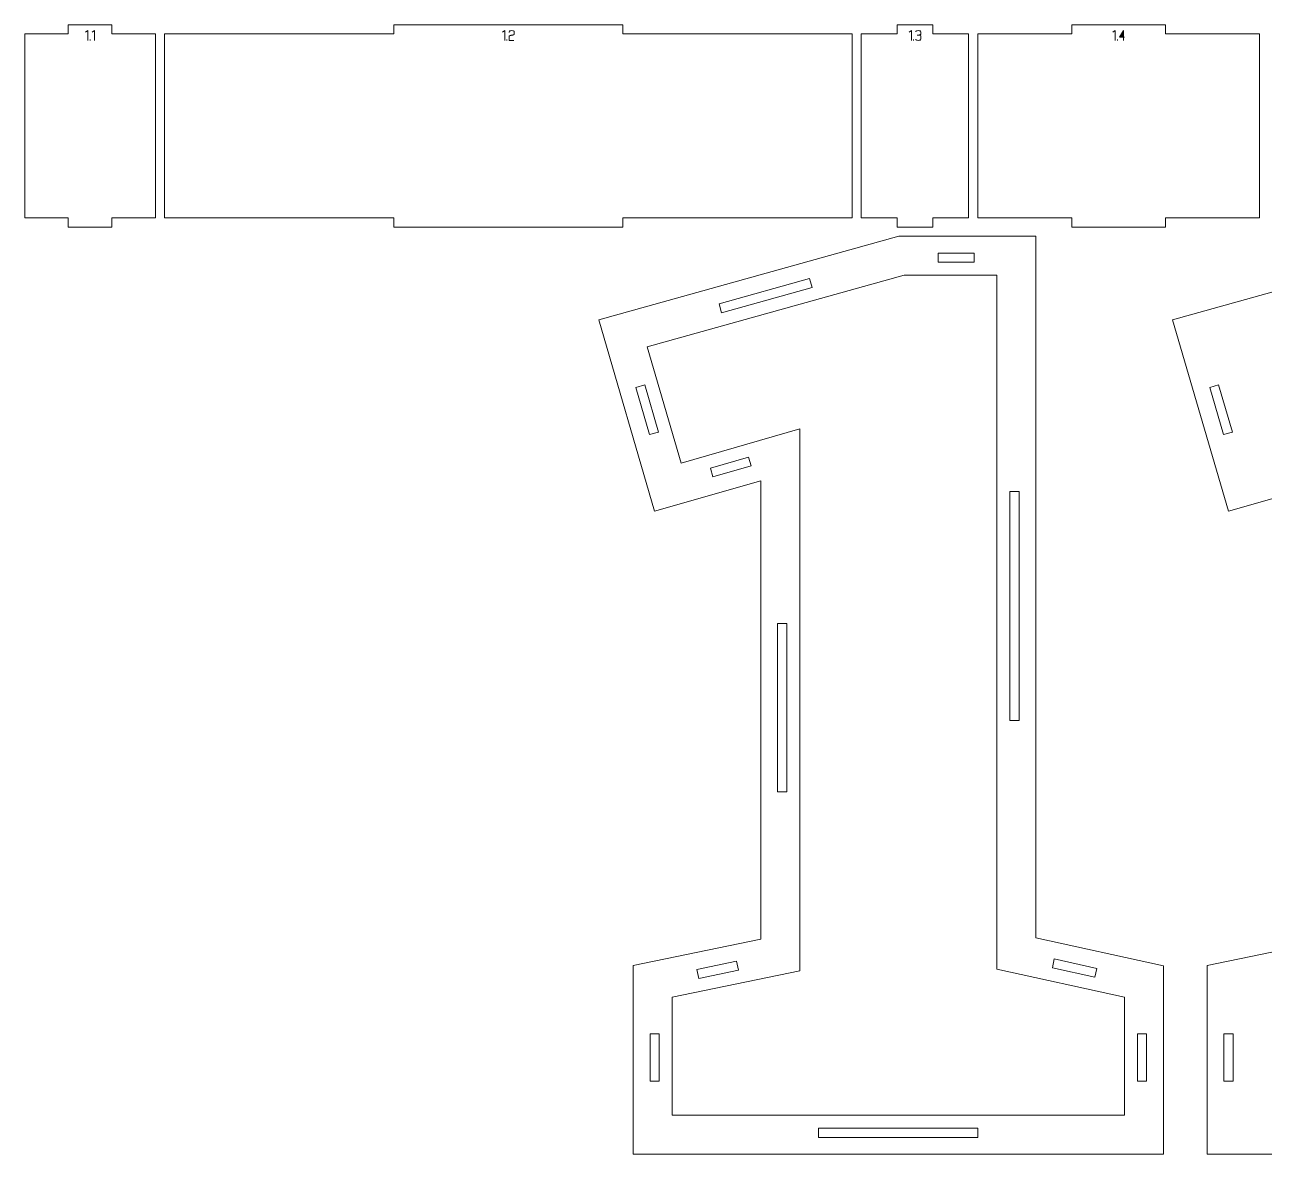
# Model space of a CAD drawing. Header units: centimetres. Extents: x -158 to 228, y -202 to 254.
# Drawn here: x -157.68 to -117.24, y 0.19 to 37.05 of the extents above; entities that cross this region are included whole.
import ezdxf

# ---------------------------------------------------------------- set-up
doc = ezdxf.new("R2010")
doc.units = ezdxf.units.CM
doc.header["$MEASUREMENT"] = 0
doc.layers.add('Capa 1', color=7, linetype='Continuous')

msp = doc.modelspace()

# ---------------------------------------------------------------- hatches: boundary and pattern name
at = {"layer": 'Capa 1', "true_color": 0x3e4095}
h = msp.add_hatch(color=175, dxfattribs=at)
edge = h.paths.add_edge_path()
edge.add_spline(control_points=[(-155.6251, 36.8566), (-155.6251, 36.8566), (-155.70123, 36.80386), (-155.70123, 36.80386), (-155.70123, 36.80386), (-155.6251, 36.8566), (-155.6251, 36.8566), (-155.6251, 36.8566), (-155.6251, 36.5397), (-155.6251, 36.5397), (-155.6251, 36.5397), (-155.6251, 36.8566), (-155.6251, 36.8566)], knot_values=[0, 0, 0, 0, 0.25, 0.25, 0.25, 0.5, 0.5, 0.5, 0.75, 0.75, 0.75, 1, 1, 1, 1], degree=3, periodic=1)
h = msp.add_hatch(color=175, dxfattribs=at)
edge = h.paths.add_edge_path()
edge.add_spline(control_points=[(-155.40496, 36.8566), (-155.40496, 36.8566), (-155.48109, 36.80386), (-155.48109, 36.80386), (-155.48109, 36.80386), (-155.40496, 36.8566), (-155.40496, 36.8566), (-155.40496, 36.8566), (-155.40496, 36.5397), (-155.40496, 36.5397), (-155.40496, 36.5397), (-155.40496, 36.8566), (-155.40496, 36.8566)], knot_values=[0, 0, 0, 0, 0.25, 0.25, 0.25, 0.5, 0.5, 0.5, 0.75, 0.75, 0.75, 1, 1, 1, 1], degree=3, periodic=1)
h = msp.add_hatch(color=175, dxfattribs=at)
edge = h.paths.add_edge_path()
edge.add_spline(control_points=[(-142.02353, 36.8566), (-142.02353, 36.8566), (-142.09966, 36.80386), (-142.09966, 36.80386), (-142.09966, 36.80386), (-142.02353, 36.8566), (-142.02353, 36.8566), (-142.02353, 36.8566), (-142.02353, 36.5397), (-142.02353, 36.5397), (-142.02353, 36.5397), (-142.02353, 36.8566), (-142.02353, 36.8566)], knot_values=[0, 0, 0, 0, 0.25, 0.25, 0.25, 0.5, 0.5, 0.5, 0.75, 0.75, 0.75, 1, 1, 1, 1], degree=3, periodic=1)
h = msp.add_hatch(color=175, dxfattribs=at)
edge = h.paths.add_edge_path()
edge.add_spline(control_points=[(-141.87998, 36.5397), (-141.87998, 36.5397), (-141.87998, 36.67224), (-141.87998, 36.67224), (-141.87906, 36.68416), (-141.86821, 36.69333), (-141.84742, 36.69975), (-141.83886, 36.70037), (-141.83068, 36.70136), (-141.82288, 36.70274), (-141.81509, 36.70411), (-141.80721, 36.70556), (-141.79926, 36.70709), (-141.78459, 36.70954), (-141.77335, 36.71153), (-141.76556, 36.71305), (-141.75776, 36.71458), (-141.75019, 36.71657), (-141.74285, 36.71902), (-141.7239, 36.72605), (-141.71442, 36.73507), (-141.71442, 36.74607), (-141.71442, 36.74607), (-141.71442, 36.82083), (-141.71442, 36.82083), (-141.71442, 36.83061), (-141.72229, 36.83894), (-141.73804, 36.84582), (-141.75378, 36.8527), (-141.77343, 36.85614), (-141.79697, 36.85614), (-141.82051, 36.85614), (-141.84016, 36.8527), (-141.8559, 36.84582), (-141.87165, 36.83894), (-141.87952, 36.83061), (-141.87952, 36.82083), (-141.87952, 36.82083), (-141.87952, 36.79836), (-141.87952, 36.79836), (-141.87952, 36.79836), (-141.87952, 36.82083), (-141.87952, 36.82083), (-141.87952, 36.83061), (-141.87165, 36.83894), (-141.8559, 36.84582), (-141.84016, 36.8527), (-141.82051, 36.85614), (-141.79697, 36.85614), (-141.77343, 36.85614), (-141.75378, 36.8527), (-141.73804, 36.84582), (-141.72229, 36.83894), (-141.71442, 36.83061), (-141.71442, 36.82083), (-141.71442, 36.82083), (-141.71442, 36.74607), (-141.71442, 36.74607), (-141.71442, 36.73507), (-141.7239, 36.72605), (-141.74285, 36.71902), (-141.75019, 36.71657), (-141.75776, 36.71458), (-141.76556, 36.71305), (-141.77335, 36.71153), (-141.78459, 36.70954), (-141.79926, 36.70709), (-141.80721, 36.70556), (-141.81509, 36.70411), (-141.82288, 36.70274), (-141.83068, 36.70136), (-141.83886, 36.70037), (-141.84742, 36.69975), (-141.86821, 36.69333), (-141.87906, 36.68416), (-141.87998, 36.67224), (-141.87998, 36.67224), (-141.87998, 36.5397), (-141.87998, 36.5397), (-141.87998, 36.5397), (-141.72313, 36.5397), (-141.72313, 36.5397), (-141.72313, 36.5397), (-141.87998, 36.5397), (-141.87998, 36.5397)], knot_values=[0, 0, 0, 0, 0.03571429, 0.03571429, 0.03571429, 0.07142857, 0.07142857, 0.07142857, 0.10714286, 0.10714286, 0.10714286, 0.14285714, 0.14285714, 0.14285714, 0.17857143, 0.17857143, 0.17857143, 0.21428571, 0.21428571, 0.21428571, 0.25, 0.25, 0.25, 0.28571429, 0.28571429, 0.28571429, 0.32142857, 0.32142857, 0.32142857, 0.35714286, 0.35714286, 0.35714286, 0.39285714, 0.39285714, 0.39285714, 0.42857143, 0.42857143, 0.42857143, 0.46428571, 0.46428571, 0.46428571, 0.5, 0.5, 0.5, 0.53571429, 0.53571429, 0.53571429, 0.57142857, 0.57142857, 0.57142857, 0.60714286, 0.60714286, 0.60714286, 0.64285714, 0.64285714, 0.64285714, 0.67857143, 0.67857143, 0.67857143, 0.71428571, 0.71428571, 0.71428571, 0.75, 0.75, 0.75, 0.78571429, 0.78571429, 0.78571429, 0.82142857, 0.82142857, 0.82142857, 0.85714286, 0.85714286, 0.85714286, 0.89285714, 0.89285714, 0.89285714, 0.92857143, 0.92857143, 0.92857143, 0.96428571, 0.96428571, 0.96428571, 1, 1, 1, 1], degree=3, periodic=1)
h = msp.add_hatch(color=175, dxfattribs=at)
edge = h.paths.add_edge_path()
edge.add_spline(control_points=[(-128.75803, 36.8566), (-128.75803, 36.8566), (-128.83416, 36.80386), (-128.83416, 36.80386), (-128.83416, 36.80386), (-128.75803, 36.8566), (-128.75803, 36.8566), (-128.75803, 36.8566), (-128.75803, 36.5397), (-128.75803, 36.5397), (-128.75803, 36.5397), (-128.75803, 36.8566), (-128.75803, 36.8566)], knot_values=[0, 0, 0, 0, 0.25, 0.25, 0.25, 0.5, 0.5, 0.5, 0.75, 0.75, 0.75, 1, 1, 1, 1], degree=3, periodic=1)
h = msp.add_hatch(color=175, dxfattribs=at)
edge = h.paths.add_edge_path()
edge.add_spline(control_points=[(-128.53147, 36.5397), (-128.55501, 36.5397), (-128.57466, 36.54314), (-128.5904, 36.55002), (-128.60615, 36.5569), (-128.61402, 36.56523), (-128.61402, 36.57501), (-128.61402, 36.56523), (-128.60615, 36.5569), (-128.5904, 36.55002), (-128.57466, 36.54314), (-128.55501, 36.5397), (-128.53147, 36.5397), (-128.50793, 36.5397), (-128.48828, 36.54314), (-128.47254, 36.55002), (-128.45679, 36.5569), (-128.44892, 36.56523), (-128.44892, 36.57501), (-128.44892, 36.57501), (-128.44892, 36.6782), (-128.44892, 36.6782), (-128.44892, 36.68646), (-128.45458, 36.69364), (-128.46589, 36.69975), (-128.4772, 36.70587), (-128.51037, 36.71), (-128.56541, 36.71214), (-128.51068, 36.7155), (-128.47781, 36.71948), (-128.46681, 36.72406), (-128.4558, 36.72865), (-128.44984, 36.73614), (-128.44892, 36.74653), (-128.44892, 36.74653), (-128.44892, 36.82083), (-128.44892, 36.82083), (-128.44892, 36.83061), (-128.45679, 36.83894), (-128.47254, 36.84582), (-128.48828, 36.8527), (-128.50793, 36.85614), (-128.53147, 36.85614), (-128.55501, 36.85614), (-128.57466, 36.8527), (-128.5904, 36.84582), (-128.60615, 36.83894), (-128.61402, 36.83061), (-128.61402, 36.82083), (-128.61402, 36.83061), (-128.60615, 36.83894), (-128.5904, 36.84582), (-128.57466, 36.8527), (-128.55501, 36.85614), (-128.53147, 36.85614), (-128.50793, 36.85614), (-128.48828, 36.8527), (-128.47254, 36.84582), (-128.45679, 36.83894), (-128.44892, 36.83061), (-128.44892, 36.82083), (-128.44892, 36.82083), (-128.44892, 36.74653), (-128.44892, 36.74653), (-128.44984, 36.73614), (-128.4558, 36.72865), (-128.46681, 36.72406), (-128.47781, 36.71948), (-128.51068, 36.7155), (-128.56541, 36.71214), (-128.51037, 36.71), (-128.4772, 36.70587), (-128.46589, 36.69975), (-128.45458, 36.69364), (-128.44892, 36.68646), (-128.44892, 36.6782), (-128.44892, 36.6782), (-128.44892, 36.57501), (-128.44892, 36.57501), (-128.44892, 36.56523), (-128.45679, 36.5569), (-128.47254, 36.55002), (-128.48828, 36.54314), (-128.50793, 36.5397), (-128.53147, 36.5397)], knot_values=[0, 0, 0, 0, 0.03571429, 0.03571429, 0.03571429, 0.07142857, 0.07142857, 0.07142857, 0.10714286, 0.10714286, 0.10714286, 0.14285714, 0.14285714, 0.14285714, 0.17857143, 0.17857143, 0.17857143, 0.21428571, 0.21428571, 0.21428571, 0.25, 0.25, 0.25, 0.28571429, 0.28571429, 0.28571429, 0.32142857, 0.32142857, 0.32142857, 0.35714286, 0.35714286, 0.35714286, 0.39285714, 0.39285714, 0.39285714, 0.42857143, 0.42857143, 0.42857143, 0.46428571, 0.46428571, 0.46428571, 0.5, 0.5, 0.5, 0.53571429, 0.53571429, 0.53571429, 0.57142857, 0.57142857, 0.57142857, 0.60714286, 0.60714286, 0.60714286, 0.64285714, 0.64285714, 0.64285714, 0.67857143, 0.67857143, 0.67857143, 0.71428571, 0.71428571, 0.71428571, 0.75, 0.75, 0.75, 0.78571429, 0.78571429, 0.78571429, 0.82142857, 0.82142857, 0.82142857, 0.85714286, 0.85714286, 0.85714286, 0.89285714, 0.89285714, 0.89285714, 0.92857143, 0.92857143, 0.92857143, 0.96428571, 0.96428571, 0.96428571, 1, 1, 1, 1], degree=3, periodic=1)
h = msp.add_hatch(color=175, dxfattribs=at)
edge = h.paths.add_edge_path()
edge.add_spline(control_points=[(-122.10674, 36.8566), (-122.10674, 36.8566), (-122.18287, 36.80386), (-122.18287, 36.80386), (-122.18287, 36.80386), (-122.10674, 36.8566), (-122.10674, 36.8566), (-122.10674, 36.8566), (-122.10674, 36.5397), (-122.10674, 36.5397), (-122.10674, 36.5397), (-122.10674, 36.8566), (-122.10674, 36.8566)], knot_values=[0, 0, 0, 0, 0.25, 0.25, 0.25, 0.5, 0.5, 0.5, 0.75, 0.75, 0.75, 1, 1, 1, 1], degree=3, periodic=1)
h = msp.add_hatch(color=175, dxfattribs=at)
edge = h.paths.add_edge_path()
edge.add_spline(control_points=[(-121.83294, 36.64426), (-121.83294, 36.64426), (-121.83294, 36.8566), (-121.83294, 36.8566), (-121.83294, 36.8566), (-121.96273, 36.64426), (-121.96273, 36.64426), (-121.96273, 36.64426), (-121.83294, 36.64426), (-121.83294, 36.64426)], knot_values=[0, 0, 0, 0, 0.33333333, 0.33333333, 0.33333333, 0.66666667, 0.66666667, 0.66666667, 1, 1, 1, 1], degree=3, periodic=1)
h = msp.add_hatch(color=175, dxfattribs=at)
edge = h.paths.add_edge_path()
edge.add_spline(control_points=[(-121.83294, 36.64426), (-121.83294, 36.64426), (-121.83294, 36.5397), (-121.83294, 36.5397), (-121.83294, 36.5397), (-121.83294, 36.64426), (-121.83294, 36.64426), (-121.83294, 36.64426), (-121.96273, 36.64426), (-121.96273, 36.64426), (-121.96273, 36.64426), (-121.83294, 36.8566), (-121.83294, 36.8566), (-121.83294, 36.8566), (-121.83294, 36.64426), (-121.83294, 36.64426), (-121.83294, 36.64426), (-121.80313, 36.64426), (-121.80313, 36.64426), (-121.80313, 36.64426), (-121.83294, 36.64426), (-121.83294, 36.64426)], knot_values=[0, 0, 0, 0, 0.14285714, 0.14285714, 0.14285714, 0.28571429, 0.28571429, 0.28571429, 0.42857143, 0.42857143, 0.42857143, 0.57142857, 0.57142857, 0.57142857, 0.71428571, 0.71428571, 0.71428571, 0.85714286, 0.85714286, 0.85714286, 1, 1, 1, 1], degree=3, periodic=1)
h = msp.add_hatch(color=175, dxfattribs=at)
edge = h.paths.add_edge_path()
edge.add_spline(control_points=[(-155.55447, 36.5397), (-155.55447, 36.5397), (-155.55447, 36.56217), (-155.55447, 36.56217), (-155.55447, 36.56217), (-155.55447, 36.5397), (-155.55447, 36.5397)], knot_values=[0, 0, 0, 0, 0.5, 0.5, 0.5, 1, 1, 1, 1], degree=3, periodic=1)
h = msp.add_hatch(color=175, dxfattribs=at)
edge = h.paths.add_edge_path()
edge.add_spline(control_points=[(-141.9529, 36.5397), (-141.9529, 36.5397), (-141.9529, 36.56217), (-141.9529, 36.56217), (-141.9529, 36.56217), (-141.9529, 36.5397), (-141.9529, 36.5397)], knot_values=[0, 0, 0, 0, 0.5, 0.5, 0.5, 1, 1, 1, 1], degree=3, periodic=1)
h = msp.add_hatch(color=175, dxfattribs=at)
edge = h.paths.add_edge_path()
edge.add_spline(control_points=[(-128.6874, 36.5397), (-128.6874, 36.5397), (-128.6874, 36.56217), (-128.6874, 36.56217), (-128.6874, 36.56217), (-128.6874, 36.5397), (-128.6874, 36.5397)], knot_values=[0, 0, 0, 0, 0.5, 0.5, 0.5, 1, 1, 1, 1], degree=3, periodic=1)
h = msp.add_hatch(color=175, dxfattribs=at)
edge = h.paths.add_edge_path()
edge.add_spline(control_points=[(-122.03611, 36.5397), (-122.03611, 36.5397), (-122.03611, 36.56217), (-122.03611, 36.56217), (-122.03611, 36.56217), (-122.03611, 36.5397), (-122.03611, 36.5397)], knot_values=[0, 0, 0, 0, 0.5, 0.5, 0.5, 1, 1, 1, 1], degree=3, periodic=1)

# ---------------------------------------------------------------- linework, layer by layer
at = {"layer": 'Capa 1', "color": 240, "lineweight": 20}
for points in [[(-157.68401, 36.7477), (-157.68401, 36.7477), (-157.68401, 30.7477), (-157.68401, 30.7477), (-157.68401, 30.7477), (-156.2634, 30.7477), (-156.2634, 30.7477), (-156.2634, 30.7477), (-156.2634, 30.4477), (-156.2634, 30.4477), (-156.2634, 30.4477), (-154.84279, 30.4477), (-154.84279, 30.4477), (-154.84279, 30.4477), (-154.84279, 30.7477), (-154.84279, 30.7477), (-154.84279, 30.7477), (-153.42218, 30.7477), (-153.42218, 30.7477), (-153.42218, 30.7477), (-153.42218, 36.7477), (-153.42218, 36.7477), (-153.42218, 36.7477), (-154.84279, 36.7477), (-154.84279, 36.7477), (-154.84279, 36.7477), (-154.84279, 37.0477), (-154.84279, 37.0477), (-154.84279, 37.0477), (-156.2634, 37.0477), (-156.2634, 37.0477), (-156.2634, 37.0477), (-156.2634, 36.7477), (-156.2634, 36.7477), (-156.2634, 36.7477), (-157.68401, 36.7477), (-157.68401, 36.7477)], [(-153.12218, 36.7477), (-153.12218, 36.7477), (-153.12218, 30.7477), (-153.12218, 30.7477), (-153.12218, 30.7477), (-145.64542, 30.7477), (-145.64542, 30.7477), (-145.64542, 30.7477), (-145.64542, 30.4477), (-145.64542, 30.4477), (-145.64542, 30.4477), (-138.16865, 30.4477), (-138.16865, 30.4477), (-138.16865, 30.4477), (-138.16865, 30.7477), (-138.16865, 30.7477), (-138.16865, 30.7477), (-130.69189, 30.7477), (-130.69189, 30.7477), (-130.69189, 30.7477), (-130.69189, 36.7477), (-130.69189, 36.7477), (-130.69189, 36.7477), (-138.16865, 36.7477), (-138.16865, 36.7477), (-138.16865, 36.7477), (-138.16865, 37.0477), (-138.16865, 37.0477), (-138.16865, 37.0477), (-145.64542, 37.0477), (-145.64542, 37.0477), (-145.64542, 37.0477), (-145.64542, 36.7477), (-145.64542, 36.7477), (-145.64542, 36.7477), (-153.12218, 36.7477), (-153.12218, 36.7477)], [(-130.39189, 36.7477), (-130.39189, 36.7477), (-130.39189, 30.7477), (-130.39189, 30.7477), (-130.39189, 30.7477), (-129.22499, 30.7477), (-129.22499, 30.7477), (-129.22499, 30.7477), (-129.22499, 30.4477), (-129.22499, 30.4477), (-129.22499, 30.4477), (-128.05809, 30.4477), (-128.05809, 30.4477), (-128.05809, 30.4477), (-128.05809, 30.7477), (-128.05809, 30.7477), (-128.05809, 30.7477), (-126.89119, 30.7477), (-126.89119, 30.7477), (-126.89119, 30.7477), (-126.89119, 36.7477), (-126.89119, 36.7477), (-126.89119, 36.7477), (-128.05809, 36.7477), (-128.05809, 36.7477), (-128.05809, 36.7477), (-128.05809, 37.0477), (-128.05809, 37.0477), (-128.05809, 37.0477), (-129.22499, 37.0477), (-129.22499, 37.0477), (-129.22499, 37.0477), (-129.22499, 36.7477), (-129.22499, 36.7477), (-129.22499, 36.7477), (-130.39189, 36.7477), (-130.39189, 36.7477)], [(-126.59119, 36.7477), (-126.59119, 36.7477), (-126.59119, 30.7477), (-126.59119, 30.7477), (-126.59119, 30.7477), (-123.52573, 30.7477), (-123.52573, 30.7477), (-123.52573, 30.7477), (-123.52573, 30.4477), (-123.52573, 30.4477), (-123.52573, 30.4477), (-120.46026, 30.4477), (-120.46026, 30.4477), (-120.46026, 30.4477), (-120.46026, 30.7477), (-120.46026, 30.7477), (-120.46026, 30.7477), (-117.3948, 30.7477), (-117.3948, 30.7477), (-117.3948, 30.7477), (-117.3948, 36.7477), (-117.3948, 36.7477), (-117.3948, 36.7477), (-120.46026, 36.7477), (-120.46026, 36.7477), (-120.46026, 36.7477), (-120.46026, 37.0477), (-120.46026, 37.0477), (-120.46026, 37.0477), (-123.52573, 37.0477), (-123.52573, 37.0477), (-123.52573, 37.0477), (-123.52573, 36.7477), (-123.52573, 36.7477), (-123.52573, 36.7477), (-126.59119, 36.7477), (-126.59119, 36.7477)]]:
    msp.add_open_spline(points, degree=3, knots=[0, 0, 0, 0, 0.08333333, 0.08333333, 0.08333333, 0.16666667, 0.16666667, 0.16666667, 0.25, 0.25, 0.25, 0.33333333, 0.33333333, 0.33333333, 0.41666667, 0.41666667, 0.41666667, 0.5, 0.5, 0.5, 0.58333333, 0.58333333, 0.58333333, 0.66666667, 0.66666667, 0.66666667, 0.75, 0.75, 0.75, 0.83333333, 0.83333333, 0.83333333, 0.91666667, 0.91666667, 0.91666667, 1, 1, 1, 1], dxfattribs=at)
at = {"layer": 'Capa 1', "color": 114, "lineweight": 9}
for points, knots in [([(-155.6251, 36.8566), (-155.6251, 36.8566), (-155.70123, 36.80386), (-155.70123, 36.80386), (-155.70123, 36.80386), (-155.6251, 36.8566), (-155.6251, 36.8566), (-155.6251, 36.8566), (-155.6251, 36.5397), (-155.6251, 36.5397), (-155.6251, 36.5397), (-155.6251, 36.8566), (-155.6251, 36.8566)], [0, 0, 0, 0, 0.25, 0.25, 0.25, 0.5, 0.5, 0.5, 0.75, 0.75, 0.75, 1, 1, 1, 1]), ([(-155.40496, 36.8566), (-155.40496, 36.8566), (-155.48109, 36.80386), (-155.48109, 36.80386), (-155.48109, 36.80386), (-155.40496, 36.8566), (-155.40496, 36.8566), (-155.40496, 36.8566), (-155.40496, 36.5397), (-155.40496, 36.5397), (-155.40496, 36.5397), (-155.40496, 36.8566), (-155.40496, 36.8566)], [0, 0, 0, 0, 0.25, 0.25, 0.25, 0.5, 0.5, 0.5, 0.75, 0.75, 0.75, 1, 1, 1, 1]), ([(-142.02353, 36.8566), (-142.02353, 36.8566), (-142.09966, 36.80386), (-142.09966, 36.80386), (-142.09966, 36.80386), (-142.02353, 36.8566), (-142.02353, 36.8566), (-142.02353, 36.8566), (-142.02353, 36.5397), (-142.02353, 36.5397), (-142.02353, 36.5397), (-142.02353, 36.8566), (-142.02353, 36.8566)], [0, 0, 0, 0, 0.25, 0.25, 0.25, 0.5, 0.5, 0.5, 0.75, 0.75, 0.75, 1, 1, 1, 1]), ([(-141.87998, 36.5397), (-141.87998, 36.5397), (-141.87998, 36.67224), (-141.87998, 36.67224), (-141.87906, 36.68416), (-141.86821, 36.69333), (-141.84742, 36.69975), (-141.83886, 36.70037), (-141.83068, 36.70136), (-141.82288, 36.70274), (-141.81509, 36.70411), (-141.80721, 36.70556), (-141.79926, 36.70709), (-141.78459, 36.70954), (-141.77335, 36.71153), (-141.76556, 36.71305), (-141.75776, 36.71458), (-141.75019, 36.71657), (-141.74285, 36.71902), (-141.7239, 36.72605), (-141.71442, 36.73507), (-141.71442, 36.74607), (-141.71442, 36.74607), (-141.71442, 36.82083), (-141.71442, 36.82083), (-141.71442, 36.83061), (-141.72229, 36.83894), (-141.73804, 36.84582), (-141.75378, 36.8527), (-141.77343, 36.85614), (-141.79697, 36.85614), (-141.82051, 36.85614), (-141.84016, 36.8527), (-141.8559, 36.84582), (-141.87165, 36.83894), (-141.87952, 36.83061), (-141.87952, 36.82083), (-141.87952, 36.82083), (-141.87952, 36.79836), (-141.87952, 36.79836), (-141.87952, 36.79836), (-141.87952, 36.82083), (-141.87952, 36.82083), (-141.87952, 36.83061), (-141.87165, 36.83894), (-141.8559, 36.84582), (-141.84016, 36.8527), (-141.82051, 36.85614), (-141.79697, 36.85614), (-141.77343, 36.85614), (-141.75378, 36.8527), (-141.73804, 36.84582), (-141.72229, 36.83894), (-141.71442, 36.83061), (-141.71442, 36.82083), (-141.71442, 36.82083), (-141.71442, 36.74607), (-141.71442, 36.74607), (-141.71442, 36.73507), (-141.7239, 36.72605), (-141.74285, 36.71902), (-141.75019, 36.71657), (-141.75776, 36.71458), (-141.76556, 36.71305), (-141.77335, 36.71153), (-141.78459, 36.70954), (-141.79926, 36.70709), (-141.80721, 36.70556), (-141.81509, 36.70411), (-141.82288, 36.70274), (-141.83068, 36.70136), (-141.83886, 36.70037), (-141.84742, 36.69975), (-141.86821, 36.69333), (-141.87906, 36.68416), (-141.87998, 36.67224), (-141.87998, 36.67224), (-141.87998, 36.5397), (-141.87998, 36.5397), (-141.87998, 36.5397), (-141.72313, 36.5397), (-141.72313, 36.5397), (-141.72313, 36.5397), (-141.87998, 36.5397), (-141.87998, 36.5397)], [0, 0, 0, 0, 0.03571429, 0.03571429, 0.03571429, 0.07142857, 0.07142857, 0.07142857, 0.10714286, 0.10714286, 0.10714286, 0.14285714, 0.14285714, 0.14285714, 0.17857143, 0.17857143, 0.17857143, 0.21428571, 0.21428571, 0.21428571, 0.25, 0.25, 0.25, 0.28571429, 0.28571429, 0.28571429, 0.32142857, 0.32142857, 0.32142857, 0.35714286, 0.35714286, 0.35714286, 0.39285714, 0.39285714, 0.39285714, 0.42857143, 0.42857143, 0.42857143, 0.46428571, 0.46428571, 0.46428571, 0.5, 0.5, 0.5, 0.53571429, 0.53571429, 0.53571429, 0.57142857, 0.57142857, 0.57142857, 0.60714286, 0.60714286, 0.60714286, 0.64285714, 0.64285714, 0.64285714, 0.67857143, 0.67857143, 0.67857143, 0.71428571, 0.71428571, 0.71428571, 0.75, 0.75, 0.75, 0.78571429, 0.78571429, 0.78571429, 0.82142857, 0.82142857, 0.82142857, 0.85714286, 0.85714286, 0.85714286, 0.89285714, 0.89285714, 0.89285714, 0.92857143, 0.92857143, 0.92857143, 0.96428571, 0.96428571, 0.96428571, 1, 1, 1, 1]), ([(-128.75803, 36.8566), (-128.75803, 36.8566), (-128.83416, 36.80386), (-128.83416, 36.80386), (-128.83416, 36.80386), (-128.75803, 36.8566), (-128.75803, 36.8566), (-128.75803, 36.8566), (-128.75803, 36.5397), (-128.75803, 36.5397), (-128.75803, 36.5397), (-128.75803, 36.8566), (-128.75803, 36.8566)], [0, 0, 0, 0, 0.25, 0.25, 0.25, 0.5, 0.5, 0.5, 0.75, 0.75, 0.75, 1, 1, 1, 1]), ([(-128.53147, 36.5397), (-128.55501, 36.5397), (-128.57466, 36.54314), (-128.5904, 36.55002), (-128.60615, 36.5569), (-128.61402, 36.56523), (-128.61402, 36.57501), (-128.61402, 36.56523), (-128.60615, 36.5569), (-128.5904, 36.55002), (-128.57466, 36.54314), (-128.55501, 36.5397), (-128.53147, 36.5397), (-128.50793, 36.5397), (-128.48828, 36.54314), (-128.47254, 36.55002), (-128.45679, 36.5569), (-128.44892, 36.56523), (-128.44892, 36.57501), (-128.44892, 36.57501), (-128.44892, 36.6782), (-128.44892, 36.6782), (-128.44892, 36.68646), (-128.45458, 36.69364), (-128.46589, 36.69975), (-128.4772, 36.70587), (-128.51037, 36.71), (-128.56541, 36.71214), (-128.51068, 36.7155), (-128.47781, 36.71948), (-128.46681, 36.72406), (-128.4558, 36.72865), (-128.44984, 36.73614), (-128.44892, 36.74653), (-128.44892, 36.74653), (-128.44892, 36.82083), (-128.44892, 36.82083), (-128.44892, 36.83061), (-128.45679, 36.83894), (-128.47254, 36.84582), (-128.48828, 36.8527), (-128.50793, 36.85614), (-128.53147, 36.85614), (-128.55501, 36.85614), (-128.57466, 36.8527), (-128.5904, 36.84582), (-128.60615, 36.83894), (-128.61402, 36.83061), (-128.61402, 36.82083), (-128.61402, 36.83061), (-128.60615, 36.83894), (-128.5904, 36.84582), (-128.57466, 36.8527), (-128.55501, 36.85614), (-128.53147, 36.85614), (-128.50793, 36.85614), (-128.48828, 36.8527), (-128.47254, 36.84582), (-128.45679, 36.83894), (-128.44892, 36.83061), (-128.44892, 36.82083), (-128.44892, 36.82083), (-128.44892, 36.74653), (-128.44892, 36.74653), (-128.44984, 36.73614), (-128.4558, 36.72865), (-128.46681, 36.72406), (-128.47781, 36.71948), (-128.51068, 36.7155), (-128.56541, 36.71214), (-128.51037, 36.71), (-128.4772, 36.70587), (-128.46589, 36.69975), (-128.45458, 36.69364), (-128.44892, 36.68646), (-128.44892, 36.6782), (-128.44892, 36.6782), (-128.44892, 36.57501), (-128.44892, 36.57501), (-128.44892, 36.56523), (-128.45679, 36.5569), (-128.47254, 36.55002), (-128.48828, 36.54314), (-128.50793, 36.5397), (-128.53147, 36.5397)], [0, 0, 0, 0, 0.03571429, 0.03571429, 0.03571429, 0.07142857, 0.07142857, 0.07142857, 0.10714286, 0.10714286, 0.10714286, 0.14285714, 0.14285714, 0.14285714, 0.17857143, 0.17857143, 0.17857143, 0.21428571, 0.21428571, 0.21428571, 0.25, 0.25, 0.25, 0.28571429, 0.28571429, 0.28571429, 0.32142857, 0.32142857, 0.32142857, 0.35714286, 0.35714286, 0.35714286, 0.39285714, 0.39285714, 0.39285714, 0.42857143, 0.42857143, 0.42857143, 0.46428571, 0.46428571, 0.46428571, 0.5, 0.5, 0.5, 0.53571429, 0.53571429, 0.53571429, 0.57142857, 0.57142857, 0.57142857, 0.60714286, 0.60714286, 0.60714286, 0.64285714, 0.64285714, 0.64285714, 0.67857143, 0.67857143, 0.67857143, 0.71428571, 0.71428571, 0.71428571, 0.75, 0.75, 0.75, 0.78571429, 0.78571429, 0.78571429, 0.82142857, 0.82142857, 0.82142857, 0.85714286, 0.85714286, 0.85714286, 0.89285714, 0.89285714, 0.89285714, 0.92857143, 0.92857143, 0.92857143, 0.96428571, 0.96428571, 0.96428571, 1, 1, 1, 1]), ([(-122.10674, 36.8566), (-122.10674, 36.8566), (-122.18287, 36.80386), (-122.18287, 36.80386), (-122.18287, 36.80386), (-122.10674, 36.8566), (-122.10674, 36.8566), (-122.10674, 36.8566), (-122.10674, 36.5397), (-122.10674, 36.5397), (-122.10674, 36.5397), (-122.10674, 36.8566), (-122.10674, 36.8566)], [0, 0, 0, 0, 0.25, 0.25, 0.25, 0.5, 0.5, 0.5, 0.75, 0.75, 0.75, 1, 1, 1, 1]), ([(-121.83294, 36.64426), (-121.83294, 36.64426), (-121.83294, 36.8566), (-121.83294, 36.8566), (-121.83294, 36.8566), (-121.96273, 36.64426), (-121.96273, 36.64426), (-121.96273, 36.64426), (-121.83294, 36.64426), (-121.83294, 36.64426)], [0, 0, 0, 0, 0.33333333, 0.33333333, 0.33333333, 0.66666667, 0.66666667, 0.66666667, 1, 1, 1, 1]), ([(-121.83294, 36.64426), (-121.83294, 36.64426), (-121.83294, 36.5397), (-121.83294, 36.5397), (-121.83294, 36.5397), (-121.83294, 36.64426), (-121.83294, 36.64426), (-121.83294, 36.64426), (-121.96273, 36.64426), (-121.96273, 36.64426), (-121.96273, 36.64426), (-121.83294, 36.8566), (-121.83294, 36.8566), (-121.83294, 36.8566), (-121.83294, 36.64426), (-121.83294, 36.64426), (-121.83294, 36.64426), (-121.80313, 36.64426), (-121.80313, 36.64426), (-121.80313, 36.64426), (-121.83294, 36.64426), (-121.83294, 36.64426)], [0, 0, 0, 0, 0.14285714, 0.14285714, 0.14285714, 0.28571429, 0.28571429, 0.28571429, 0.42857143, 0.42857143, 0.42857143, 0.57142857, 0.57142857, 0.57142857, 0.71428571, 0.71428571, 0.71428571, 0.85714286, 0.85714286, 0.85714286, 1, 1, 1, 1]), ([(-155.55447, 36.5397), (-155.55447, 36.5397), (-155.55447, 36.56217), (-155.55447, 36.56217), (-155.55447, 36.56217), (-155.55447, 36.5397), (-155.55447, 36.5397)], [0, 0, 0, 0, 0.5, 0.5, 0.5, 1, 1, 1, 1]), ([(-141.9529, 36.5397), (-141.9529, 36.5397), (-141.9529, 36.56217), (-141.9529, 36.56217), (-141.9529, 36.56217), (-141.9529, 36.5397), (-141.9529, 36.5397)], [0, 0, 0, 0, 0.5, 0.5, 0.5, 1, 1, 1, 1]), ([(-128.6874, 36.5397), (-128.6874, 36.5397), (-128.6874, 36.56217), (-128.6874, 36.56217), (-128.6874, 36.56217), (-128.6874, 36.5397), (-128.6874, 36.5397)], [0, 0, 0, 0, 0.5, 0.5, 0.5, 1, 1, 1, 1]), ([(-122.03611, 36.5397), (-122.03611, 36.5397), (-122.03611, 36.56217), (-122.03611, 36.56217), (-122.03611, 36.56217), (-122.03611, 36.5397), (-122.03611, 36.5397)], [0, 0, 0, 0, 0.5, 0.5, 0.5, 1, 1, 1, 1])]:
    msp.add_open_spline(points, degree=3, knots=knots, dxfattribs=at)
at = {"layer": 'Capa 1', "color": 240, "lineweight": 9}
for points, knots in [([(-120.53457, 6.33986), (-120.53457, 6.33986), (-120.53457, 0.19128), (-120.53457, 0.19128), (-120.53457, 0.19128), (-137.83213, 0.19128), (-137.83213, 0.19128), (-137.83213, 0.19128), (-137.83213, 6.34731), (-137.83213, 6.34731), (-137.83213, 6.34731), (-133.67031, 7.21435), (-133.67031, 7.21435), (-133.67031, 7.21435), (-133.67031, 22.17089), (-133.67031, 22.17089), (-133.67031, 22.17089), (-137.13849, 21.17378), (-137.13849, 21.17378), (-137.13849, 21.17378), (-138.95929, 27.41651), (-138.95929, 27.41651), (-138.95929, 27.41651), (-129.16168, 30.1477), (-129.16168, 30.1477), (-129.16168, 30.1477), (-124.69639, 30.1477), (-124.69639, 30.1477), (-124.69639, 30.1477), (-124.69639, 7.25771), (-124.69639, 7.25771), (-124.69639, 7.25771), (-120.53457, 6.33986), (-120.53457, 6.33986)], [0, 0, 0, 0, 0.09090909, 0.09090909, 0.09090909, 0.18181818, 0.18181818, 0.18181818, 0.27272727, 0.27272727, 0.27272727, 0.36363636, 0.36363636, 0.36363636, 0.45454545, 0.45454545, 0.45454545, 0.54545455, 0.54545455, 0.54545455, 0.63636364, 0.63636364, 0.63636364, 0.72727273, 0.72727273, 0.72727273, 0.81818182, 0.81818182, 0.81818182, 0.90909091, 0.90909091, 0.90909091, 1, 1, 1, 1]), ([(-101.80985, 6.33986), (-101.80985, 6.33986), (-101.80985, 0.19128), (-101.80985, 0.19128), (-101.80985, 0.19128), (-119.10741, 0.19128), (-119.10741, 0.19128), (-119.10741, 0.19128), (-119.10741, 6.34731), (-119.10741, 6.34731), (-119.10741, 6.34731), (-114.94559, 7.21435), (-114.94559, 7.21435), (-114.94559, 7.21435), (-114.94559, 22.17089), (-114.94559, 22.17089), (-114.94559, 22.17089), (-118.41377, 21.17378), (-118.41377, 21.17378), (-118.41377, 21.17378), (-120.23457, 27.41651), (-120.23457, 27.41651), (-120.23457, 27.41651), (-110.43696, 30.1477), (-110.43696, 30.1477), (-110.43696, 30.1477), (-105.97167, 30.1477), (-105.97167, 30.1477), (-105.97167, 30.1477), (-105.97167, 7.25771), (-105.97167, 7.25771), (-105.97167, 7.25771), (-101.80985, 6.33986), (-101.80985, 6.33986)], [0, 0, 0, 0, 0.09090909, 0.09090909, 0.09090909, 0.18181818, 0.18181818, 0.18181818, 0.27272727, 0.27272727, 0.27272727, 0.36363636, 0.36363636, 0.36363636, 0.45454545, 0.45454545, 0.45454545, 0.54545455, 0.54545455, 0.54545455, 0.63636364, 0.63636364, 0.63636364, 0.72727273, 0.72727273, 0.72727273, 0.81818182, 0.81818182, 0.81818182, 0.90909091, 0.90909091, 0.90909091, 1, 1, 1, 1]), ([(-127.87872, 29.29917), (-127.87872, 29.29917), (-126.71182, 29.29917), (-126.71182, 29.29917), (-126.71182, 29.29917), (-126.71182, 29.59917), (-126.71182, 29.59917), (-126.71182, 29.59917), (-127.87872, 29.59917), (-127.87872, 29.59917), (-127.87872, 29.59917), (-127.87872, 29.29917), (-127.87872, 29.29917)], [0, 0, 0, 0, 0.25, 0.25, 0.25, 0.5, 0.5, 0.5, 0.75, 0.75, 0.75, 1, 1, 1, 1]), ([(-121.80736, 5.31719), (-121.80736, 5.31719), (-125.96918, 6.23504), (-125.96918, 6.23504), (-125.96918, 6.23504), (-125.96918, 28.87491), (-125.96918, 28.87491), (-125.96918, 28.87491), (-128.9876, 28.87491), (-128.9876, 28.87491), (-128.9876, 28.87491), (-137.37675, 26.53634), (-137.37675, 26.53634), (-137.37675, 26.53634), (-136.27163, 22.74735), (-136.27163, 22.74735), (-136.27163, 22.74735), (-132.39752, 23.86117), (-132.39752, 23.86117), (-132.39752, 23.86117), (-132.39752, 6.1794), (-132.39752, 6.1794), (-132.39752, 6.1794), (-136.55934, 5.31236), (-136.55934, 5.31236), (-136.55934, 5.31236), (-136.55934, 1.46407), (-136.55934, 1.46407), (-136.55934, 1.46407), (-121.80736, 1.46407), (-121.80736, 1.46407), (-121.80736, 1.46407), (-121.80736, 5.31719), (-121.80736, 5.31719)], [0, 0, 0, 0, 0.09090909, 0.09090909, 0.09090909, 0.18181818, 0.18181818, 0.18181818, 0.27272727, 0.27272727, 0.27272727, 0.36363636, 0.36363636, 0.36363636, 0.45454545, 0.45454545, 0.45454545, 0.54545455, 0.54545455, 0.54545455, 0.63636364, 0.63636364, 0.63636364, 0.72727273, 0.72727273, 0.72727273, 0.81818182, 0.81818182, 0.81818182, 0.90909091, 0.90909091, 0.90909091, 1, 1, 1, 1]), ([(-134.95138, 27.65288), (-134.95138, 27.65288), (-131.9985, 28.47602), (-131.9985, 28.47602), (-131.9985, 28.47602), (-132.07906, 28.76501), (-132.07906, 28.76501), (-132.07906, 28.76501), (-135.03194, 27.94186), (-135.03194, 27.94186), (-135.03194, 27.94186), (-134.95138, 27.65288), (-134.95138, 27.65288)], [0, 0, 0, 0, 0.25, 0.25, 0.25, 0.5, 0.5, 0.5, 0.75, 0.75, 0.75, 1, 1, 1, 1]), ([(-137.00847, 23.75846), (-137.00847, 23.75846), (-137.45637, 25.2941), (-137.45637, 25.2941), (-137.45637, 25.2941), (-137.74437, 25.2101), (-137.74437, 25.2101), (-137.74437, 25.2101), (-137.29647, 23.67446), (-137.29647, 23.67446), (-137.29647, 23.67446), (-137.00847, 23.75846), (-137.00847, 23.75846)], [0, 0, 0, 0, 0.25, 0.25, 0.25, 0.5, 0.5, 0.5, 0.75, 0.75, 0.75, 1, 1, 1, 1]), ([(-118.28375, 23.75846), (-118.28375, 23.75846), (-118.73165, 25.2941), (-118.73165, 25.2941), (-118.73165, 25.2941), (-119.01965, 25.2101), (-119.01965, 25.2101), (-119.01965, 25.2101), (-118.57175, 23.67446), (-118.57175, 23.67446), (-118.57175, 23.67446), (-118.28375, 23.75846), (-118.28375, 23.75846)], [0, 0, 0, 0, 0.25, 0.25, 0.25, 0.5, 0.5, 0.5, 0.75, 0.75, 0.75, 1, 1, 1, 1]), ([(-134.06805, 22.93944), (-134.06805, 22.93944), (-135.31431, 22.58114), (-135.31431, 22.58114), (-135.31431, 22.58114), (-135.23142, 22.29282), (-135.23142, 22.29282), (-135.23142, 22.29282), (-133.98515, 22.65112), (-133.98515, 22.65112), (-133.98515, 22.65112), (-134.06805, 22.93944), (-134.06805, 22.93944)], [0, 0, 0, 0, 0.25, 0.25, 0.25, 0.5, 0.5, 0.5, 0.75, 0.75, 0.75, 1, 1, 1, 1]), ([(-125.54492, 21.82241), (-125.54492, 21.82241), (-125.54492, 14.34564), (-125.54492, 14.34564), (-125.54492, 14.34564), (-125.24492, 14.34564), (-125.24492, 14.34564), (-125.24492, 14.34564), (-125.24492, 21.82241), (-125.24492, 21.82241), (-125.24492, 21.82241), (-125.54492, 21.82241), (-125.54492, 21.82241)], [0, 0, 0, 0, 0.25, 0.25, 0.25, 0.5, 0.5, 0.5, 0.75, 0.75, 0.75, 1, 1, 1, 1]), ([(-132.82178, 12.0194), (-132.82178, 12.0194), (-132.82178, 17.51441), (-132.82178, 17.51441), (-132.82178, 17.51441), (-133.12178, 17.51441), (-133.12178, 17.51441), (-133.12178, 17.51441), (-133.12178, 12.0194), (-133.12178, 12.0194), (-133.12178, 12.0194), (-132.82178, 12.0194), (-132.82178, 12.0194)], [0, 0, 0, 0, 0.25, 0.25, 0.25, 0.5, 0.5, 0.5, 0.75, 0.75, 0.75, 1, 1, 1, 1]), ([(-135.69217, 5.92639), (-135.69217, 5.92639), (-134.40073, 6.19543), (-134.40073, 6.19543), (-134.40073, 6.19543), (-134.46192, 6.48913), (-134.46192, 6.48913), (-134.46192, 6.48913), (-135.75335, 6.22008), (-135.75335, 6.22008), (-135.75335, 6.22008), (-135.69217, 5.92639), (-135.69217, 5.92639)], [0, 0, 0, 0, 0.25, 0.25, 0.25, 0.5, 0.5, 0.5, 0.75, 0.75, 0.75, 1, 1, 1, 1]), ([(-124.15765, 6.26997), (-124.15765, 6.26997), (-122.77037, 5.96402), (-122.77037, 5.96402), (-122.77037, 5.96402), (-122.70576, 6.25698), (-122.70576, 6.25698), (-122.70576, 6.25698), (-124.09304, 6.56293), (-124.09304, 6.56293), (-124.09304, 6.56293), (-124.15765, 6.26997), (-124.15765, 6.26997)], [0, 0, 0, 0, 0.25, 0.25, 0.25, 0.5, 0.5, 0.5, 0.75, 0.75, 0.75, 1, 1, 1, 1]), ([(-136.9836, 2.57899), (-136.9836, 2.57899), (-136.9836, 4.11816), (-136.9836, 4.11816), (-136.9836, 4.11816), (-137.2836, 4.11816), (-137.2836, 4.11816), (-137.2836, 4.11816), (-137.2836, 2.57899), (-137.2836, 2.57899), (-137.2836, 2.57899), (-136.9836, 2.57899), (-136.9836, 2.57899)], [0, 0, 0, 0, 0.25, 0.25, 0.25, 0.5, 0.5, 0.5, 0.75, 0.75, 0.75, 1, 1, 1, 1]), ([(-121.3831, 4.11865), (-121.3831, 4.11865), (-121.3831, 2.57923), (-121.3831, 2.57923), (-121.3831, 2.57923), (-121.0831, 2.57923), (-121.0831, 2.57923), (-121.0831, 2.57923), (-121.0831, 4.11865), (-121.0831, 4.11865), (-121.0831, 4.11865), (-121.3831, 4.11865), (-121.3831, 4.11865)], [0, 0, 0, 0, 0.25, 0.25, 0.25, 0.5, 0.5, 0.5, 0.75, 0.75, 0.75, 1, 1, 1, 1]), ([(-118.25888, 2.57899), (-118.25888, 2.57899), (-118.25888, 4.11816), (-118.25888, 4.11816), (-118.25888, 4.11816), (-118.55888, 4.11816), (-118.55888, 4.11816), (-118.55888, 4.11816), (-118.55888, 2.57899), (-118.55888, 2.57899), (-118.55888, 2.57899), (-118.25888, 2.57899), (-118.25888, 2.57899)], [0, 0, 0, 0, 0.25, 0.25, 0.25, 0.5, 0.5, 0.5, 0.75, 0.75, 0.75, 1, 1, 1, 1]), ([(-126.58327, 1.03981), (-126.58327, 1.03981), (-131.78343, 1.03981), (-131.78343, 1.03981), (-131.78343, 1.03981), (-131.78343, 0.73981), (-131.78343, 0.73981), (-131.78343, 0.73981), (-126.58327, 0.73981), (-126.58327, 0.73981), (-126.58327, 0.73981), (-126.58327, 1.03981), (-126.58327, 1.03981)], [0, 0, 0, 0, 0.25, 0.25, 0.25, 0.5, 0.5, 0.5, 0.75, 0.75, 0.75, 1, 1, 1, 1])]:
    msp.add_open_spline(points, degree=3, knots=knots, dxfattribs=at)

doc.saveas('drawing.dxf')
